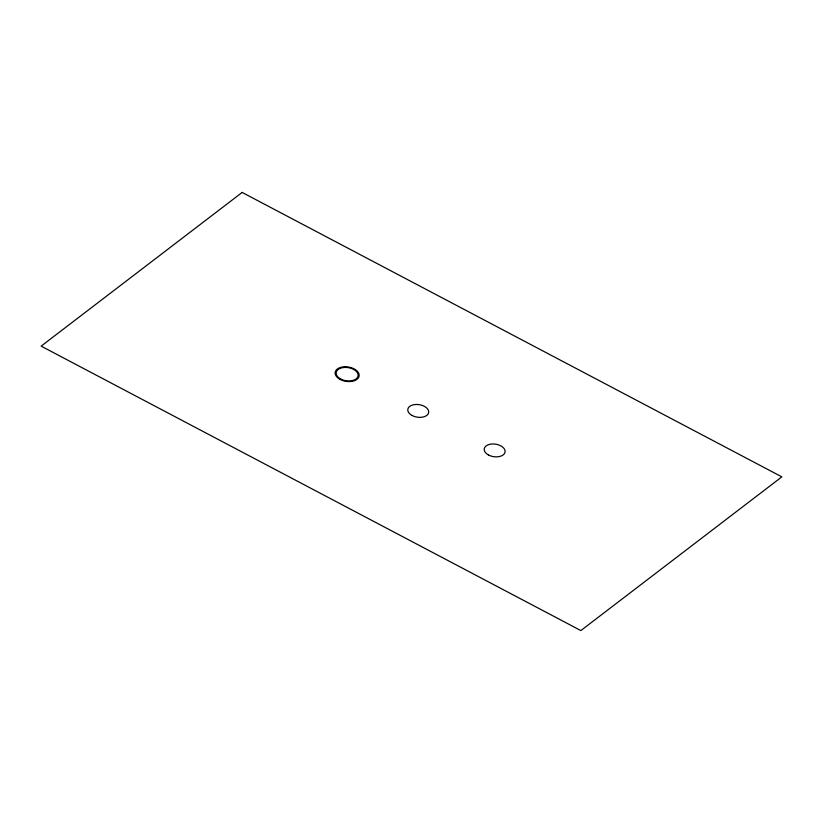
<?xml version="1.0" encoding="UTF-8"?>
<svg xmlns="http://www.w3.org/2000/svg" width="823" height="823" viewBox="0 0 823 823"><rect width="100%" height="100%" fill="white"/><g stroke="black" fill="none" stroke-linecap="round" stroke-linejoin="round"><path stroke-width="1.23" d="M242.147 192.428L41.15 346.133L580.853 630.572L781.85 476.867L242.147 192.428M488.399 454.934A10.545 6.337 8.6 0 0 505.044 452.156A10.545 6.337 8.6 0 0 490.498 444.163A10.545 6.337 8.6 0 0 488.399 454.934M411.973 415.43A10.545 6.337 8.6 0 0 428.629 412.642A10.545 6.337 8.6 0 0 414.072 404.659A10.545 6.337 8.6 0 0 411.973 415.43M340.578 378.919A11.069 6.646 8.6 0 0 358.067 375.998A11.069 6.646 8.6 0 0 342.79 367.614A11.069 6.646 8.6 0 0 340.578 378.919M339.961 379.372A12.129 7.284 8.6 0 0 359.106 376.173A12.129 7.284 8.6 0 0 342.378 366.986A12.129 7.284 8.6 0 0 339.961 379.372"/></g></svg>
